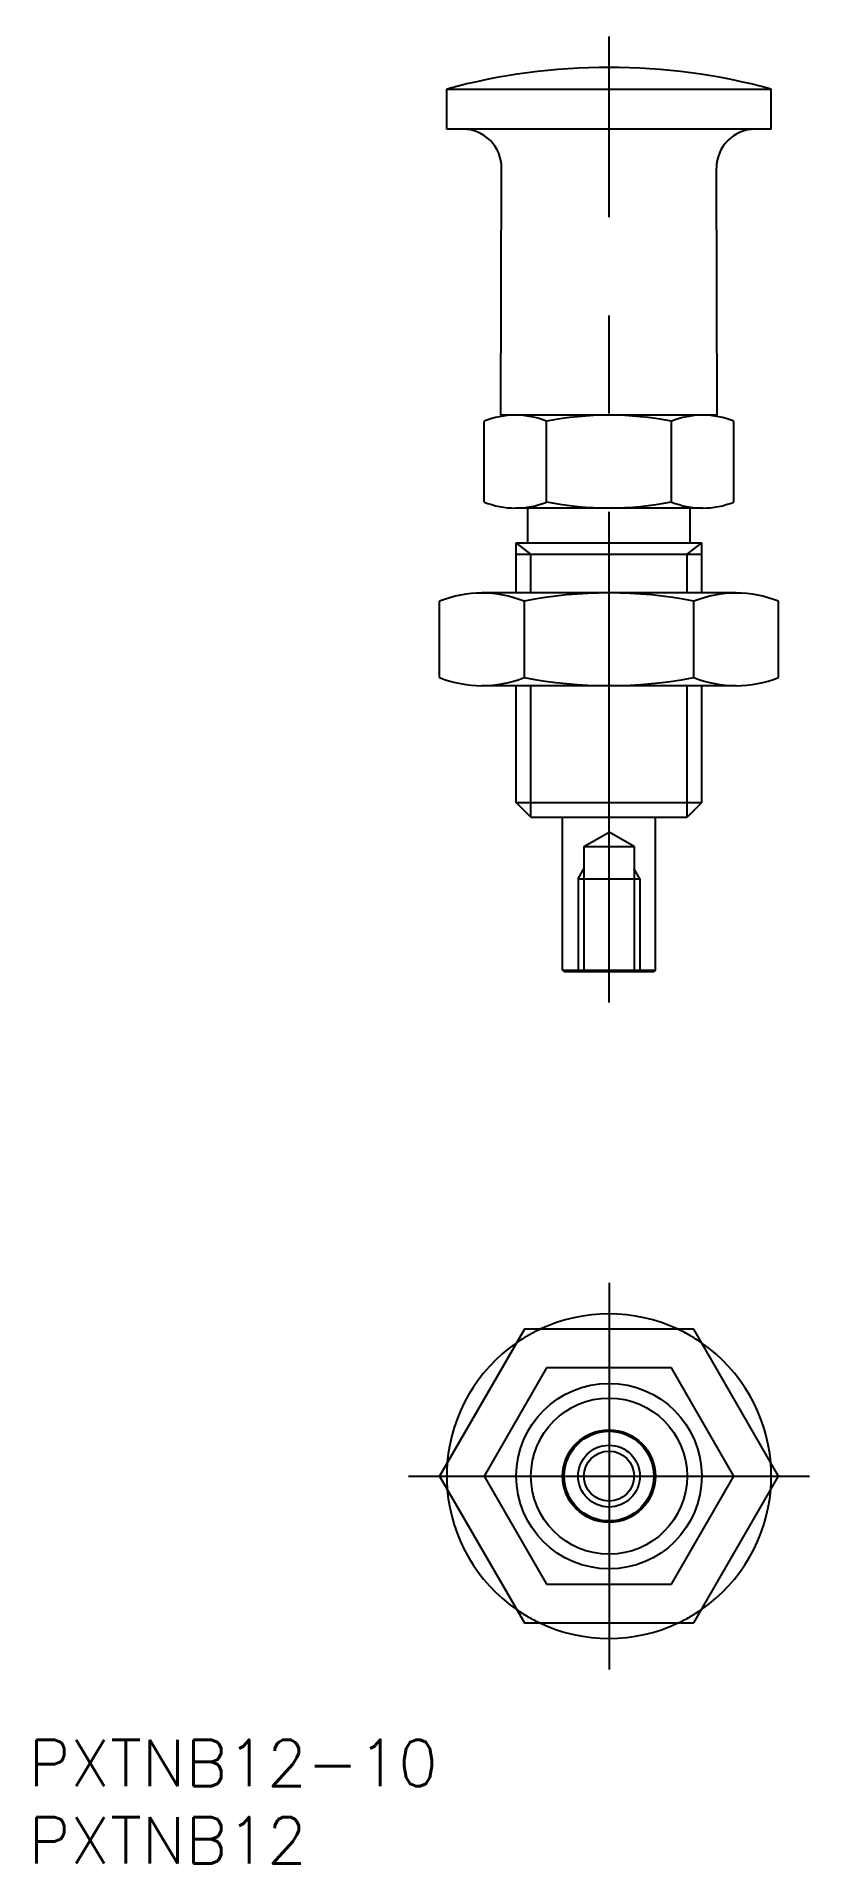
# Model space of a CAD drawing. Extents: x -37 to 13, y -25 to 93.
import ezdxf

# ---------------------------------------------------------------- set-up
doc = ezdxf.new("R2010")
doc.units = 0
doc.linetypes.add('CENTER', pattern=[50.8, 31.75, -6.35, 6.35, -6.35])
doc.linetypes.add('DASHED', pattern=[19.05, 12.7, -6.35])
doc.layers.get('0').update_dxf_attribs({"linetype": 'CONTINUOUS'})
doc.layers.add('CENTER', color=1, linetype='CONTINUOUS')
doc.styles.get("Standard").update_dxf_attribs({"font": 'txt.shx', "height": 3, "bigfont": 'bigfont.shx'})

# ---------------------------------------------------------------- blocks, each defined once
blk = doc.blocks.new('*U2')
at = {"color": 7, "linetype": 'CONTINUOUS'}
blk.add_text('PXTNB12-10', height=3, dxfattribs=at).set_placement((-37.56, -20.06))
blk = doc.blocks.new('*U3')
at = {"color": 7, "linetype": 'CONTINUOUS'}
blk.add_text('PXTNB12', height=3, dxfattribs=at).set_placement((-37.56, -25.06))

msp = doc.modelspace()

# ---------------------------------------------------------------- linework, layer by layer
at = {"color": 7, "linetype": 'CONTINUOUS'}
for p, q in [((-10.5, 89.74), (10.5, 89.74)), ((-10.5, 87.14), (-10.5, 89.74)), ((10.5, 87.14), (10.5, 89.74)), ((10.5, 87.14), (-10.5, 87.14)), ((-7, 68.64), (-6.95, 84.63)), ((7, 68.64), (6.95, 84.63)), ((7, 68.64), (-7, 68.64)), ((-8.08, 63.03), (-8.08, 68.24)), ((-4.04, 63.03), (-4.04, 68.24)), ((4.04, 63.03), (4.04, 68.24)), ((8.08, 63.03), (8.08, 68.24)), ((-6.06, 62.64), (6.06, 62.64)), ((-5.25, 60.39), (-5.25, 62.64)), ((5.25, 60.39), (5.25, 62.64)), ((-6, 60.39), (6, 60.39)), ((-6, 57.14), (-6, 60.39)), ((6, 57.14), (6, 60.39)), ((-6, 59.64), (6, 59.64)), ((8.23, 57.14), (-8.23, 57.14)), ((-10.97, 51.67), (-10.97, 56.6)), ((-5.48, 51.67), (-5.48, 56.6)), ((5.48, 51.67), (5.48, 56.6)), ((10.97, 51.67), (10.97, 56.6)), ((8.23, 51.14), (-8.23, 51.14)), ((-6, 43.58), (-6, 51.14)), ((6, 43.58), (6, 51.14)), ((-6, 43.58), (6, 43.58)), ((-5.05, 42.64), (-6, 43.58)), ((-5.05, 42.64), (5.05, 42.64)), ((-3, 32.74), (-3, 42.64)), ((3, 32.74), (3, 42.64)), ((6, 43.58), (5.05, 42.64)), ((-3, 32.74), (-2.9, 32.64)), ((-3, 32.74), (3, 32.74)), ((-2.9, 32.64), (2.9, 32.64)), ((3, 32.74), (2.9, 32.64)), ((-5.48, 9.5), (-10.97, 0)), ((5.48, 9.5), (-5.48, 9.5)), ((10.97, 0), (5.48, 9.5)), ((-10.97, 0), (-5.48, -9.5)), ((5.48, -9.5), (10.97, 0)), ((-5.48, -9.5), (5.48, -9.5))]:
    msp.add_line(p, q, dxfattribs=at)
at = {"color": 3, "linetype": 'CONTINUOUS'}
for p, q in [((-5.05, 59.64), (-6, 60.39)), ((5.05, 59.64), (6, 60.39)), ((-5.05, 57.14), (-5.05, 59.64)), ((5.05, 57.14), (5.05, 59.64)), ((-5.05, 42.64), (-5.05, 51.14)), ((5.05, 42.64), (5.05, 51.14))]:
    msp.add_line(p, q, dxfattribs=at)
at = {"color": 3, "linetype": 'DASHED'}
for p, q in [((-1.62, 40.74), (0, 41.67)), ((1.62, 40.74), (0, 41.67)), ((-1.62, 40.74), (-1.62, 32.64)), ((-1.62, 40.74), (1.62, 40.74)), ((1.62, 40.74), (1.62, 32.64)), ((-2, 38.64), (-1.62, 39.29)), ((2, 38.64), (1.62, 39.29)), ((-2, 38.64), (-2, 32.64)), ((-2, 38.64), (2, 38.64)), ((2, 38.64), (2, 32.64)), ((-4.04, 7), (-8.08, 0)), ((4.04, 7), (-4.04, 7)), ((8.08, 0), (4.04, 7)), ((-8.08, 0), (-4.04, -7)), ((4.04, -7), (8.08, 0)), ((-4.04, -7), (4.04, -7))]:
    msp.add_line(p, q, dxfattribs=at)
at = {"color": 7, "linetype": 'CONTINUOUS'}
for radius in [6, 3, 2.9, 1.62]:
    msp.add_circle((0, 0), radius, dxfattribs=at)
at = {"color": 3, "linetype": 'CONTINUOUS'}
for radius in [5.05, 2]:
    msp.add_circle((0, 0), radius, dxfattribs=at)
at = {"color": 7, "linetype": 'CONTINUOUS'}
for centre, radius, start, end in [((0, 51.06), 40.08, 74.8107, 105.1893), ((-9.45, 84.64), 2.5, 359.8209, 90), ((9.45, 84.64), 2.5, 90, 180.1791), ((-6.06, 63.24), 5.4, 68.0126, 111.9874), ((0, 47.64), 21, 78.9042, 101.0958), ((6.06, 63.24), 5.4, 68.0126, 111.9874), ((-6.06, 68.03), 5.4, 248.0126, 291.9874), ((0, 83.64), 21, 258.9042, 281.0958), ((6.06, 68.03), 5.4, 248.0126, 291.9874), ((-8.23, 49.81), 7.32, 68.0126, 111.9874), ((0, 28.64), 28.5, 78.9042, 101.0958), ((8.23, 49.81), 7.32, 68.0126, 111.9874), ((-8.23, 58.46), 7.32, 248.0126, 291.9874), ((0, 79.64), 28.5, 258.9042, 281.0958), ((8.23, 58.46), 7.32, 248.0126, 291.9874), ((0, 0), 10.5, 64.7912, 115.2088), ((0, 0), 10.5, 124.7912, 175.2088), ((0, 0), 10.5, 4.7912, 55.2088), ((0, 0), 10.5, 184.7912, 235.2088), ((0, 0), 10.5, 304.7912, 355.2088), ((0, 0), 10.5, 244.7912, 295.2088)]:
    msp.add_arc(centre, radius, start, end, dxfattribs=at)
at = {"color": 3, "linetype": 'DASHED'}
for start, end in [(115.2088, 124.7912), (55.2088, 64.7912), (175.2088, 184.7912), (355.2088, 4.7912), (235.2088, 244.7912), (295.2088, 304.7912)]:
    msp.add_arc((0, 0), 10.5, start, end, dxfattribs=at)
at = {"layer": 'CENTER', "color": 1, "linetype": 'CENTER'}
for p, q in [((0, 30.64), (0, 93.14)), ((0, 12.5), (0, -12.5)), ((-12.97, 0), (12.97, 0))]:
    msp.add_line(p, q, dxfattribs=at)

# ---------------------------------------------------------------- block references
at = {"color": 7, "linetype": 'CONTINUOUS'}
for name in ['*U2', '*U3']:
    msp.add_blockref(name, (0, 0), dxfattribs=at)

doc.saveas('drawing.dxf')
